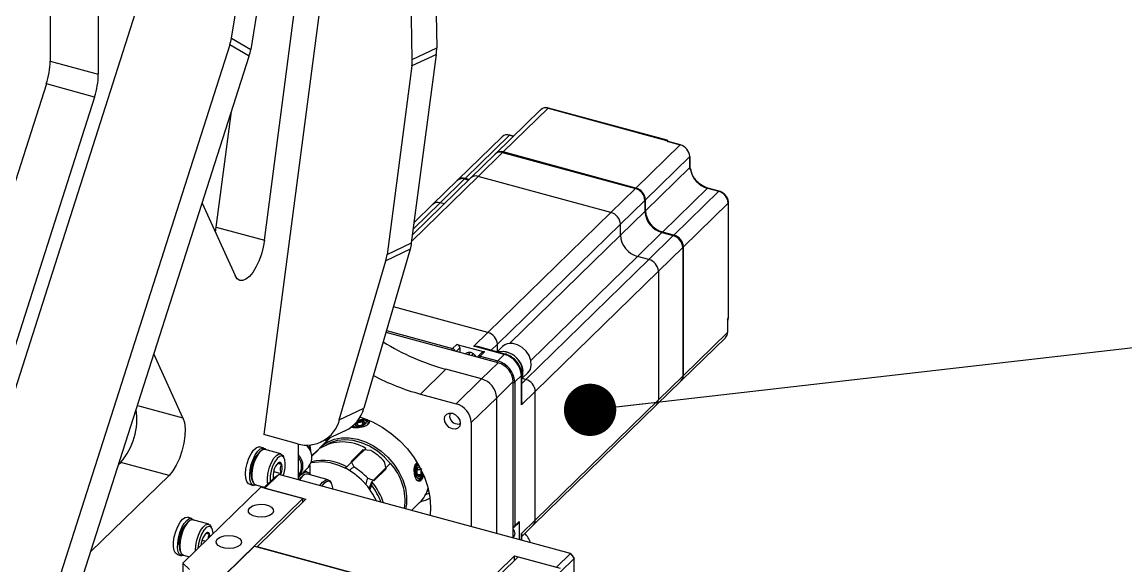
# Model space of a CAD drawing. Header units: millimetres. Extents: x 0 to 3353, y 0 to 2591.
# Drawn here: x 2593.3 to 2850.6, y 1750.3 to 1877.1 of the extents above; entities that cross this region are included whole.
import ezdxf

# ---------------------------------------------------------------- set-up
doc = ezdxf.new("R2010")
doc.units = ezdxf.units.MM
doc.header["$LTSCALE"] = 12
doc.layers.add('TITLE_BLOCK_BORDER', color=7, linetype='Continuous')
doc.dimstyles.new('SLDDIMSTYLE0', dxfattribs={"dimtxt": 0.18, "dimasz": 12.192, "dimexe": 0, "dimexo": 0.0625, "dimgap": 0, "dimtad": 0, "dimtih": 1, "dimtoh": 1, "dimdec": 0, "dimrnd": 1e-09, "dimzin": 0, "dimdsep": 46, "dimtxsty": 'Standard', "dimblk1": 'DOT', "dimblk2": 'DOT', "dimsah": 1, "dimcen": 0.09, "dimadec": 0, "dimazin": 0, "dimtfac": 12.192, "dimtdec": 0, "dimtofl": 0, "dimtmove": 0, "dimatfit": 3, "dimldrblk": 'DOT', "dimfxl": 0, "dimfrac": 2, "dimtolj": 1, "dimtzin": 0, "dimarcsym": 0})

# ---------------------------------------------------------------- blocks, each defined once
blk = doc.blocks.new('_DOT')
at = {"color": 0, "linetype": 'ByBlock', "lineweight": -2}
blk.add_line((-0.5, 0), (-1, 0), dxfattribs=at)
at = {"color": 0, "linetype": 'ByBlock', "const_width": 0.5}
blk.add_lwpolyline([(-0.25, 0, 1), (0.25, 0, 1)], format="xyb", close=True, dxfattribs=at)

msp = doc.modelspace()

# ---------------------------------------------------------------- linework, layer by layer
at = {"color": 7, "linetype": 'Continuous', "lineweight": 25}
for p, q in [((2599.81, 1956.93), (2599.81, 1868.01)), ((2611.04, 1953.87), (2611.04, 1864.95)), ((2628.29, 1906.3), (2561.62, 1697.65)), ((2642.05, 1873.34), (2647.26, 1905.18)), ((2651.99, 1903.9), (2646.56, 1870.68)), ((2665.24, 1900.3), (2649.6, 1780.89)), ((2684.21, 1868.41), (2683.73, 1895.27)), ((2689.52, 1893.7), (2689.92, 1871.09)), ((2649.77, 1826.24), (2657.51, 1885.31)), ((2641.68, 1871.82), (2599.47, 1739.68)), ((2646.19, 1869.15), (2641.68, 1871.82)), ((2642.05, 1873.34), (2646.56, 1870.68)), ((2684.21, 1868.41), (2689.92, 1871.09)), ((2603.98, 1737.02), (2646.19, 1869.15)), ((2684.08, 1825.59), (2689.84, 1869.56)), ((2689.84, 1869.56), (2684.12, 1866.88)), ((2599.81, 1868.01), (2611.04, 1864.95)), ((2684.12, 1866.88), (2678.36, 1822.91)), ((2598.92, 1862.69), (2549.36, 1707.59)), ((2610.15, 1859.63), (2598.92, 1862.69)), ((2610.15, 1859.63), (2560.6, 1704.54)), ((2638.54, 1829.3), (2642.07, 1856.25)), ((2714.13, 1856.67), (2703.68, 1846.47)), ((2705.43, 1846.82), (2715.88, 1857.02)), ((2715.88, 1857.02), (2743.51, 1849.52)), ((2743.61, 1849.56), (2715.98, 1857.07)), ((2705.15, 1850.37), (2694.84, 1840.3)), ((2696.58, 1840.65), (2706.9, 1850.72)), ((2707.82, 1850.51), (2706.95, 1850.74)), ((2746.69, 1848.47), (2736.38, 1838.41)), ((2743.85, 1849.25), (2746.69, 1848.47)), ((2746.75, 1848.5), (2743.9, 1849.27)), ((2703.54, 1846.33), (2697.85, 1840.77)), ((2699.59, 1841.13), (2705.29, 1846.68)), ((2705.29, 1846.68), (2736.24, 1838.27)), ((2736.38, 1838.41), (2705.43, 1846.82)), ((2705.43, 1846.75), (2736.38, 1838.34)), ((2738.59, 1835.66), (2748.91, 1845.73)), ((2748.91, 1845.73), (2748.91, 1843.16)), ((2748.93, 1843.21), (2748.93, 1845.78)), ((2738.59, 1833.09), (2748.91, 1843.16)), ((2748.93, 1843.05), (2748.93, 1843.21)), ((2697.85, 1840.77), (2684.34, 1827.59)), ((2694.7, 1840.16), (2689, 1834.61)), ((2690.75, 1834.96), (2696.44, 1840.52)), ((2697.47, 1840.41), (2696.58, 1840.65)), ((2696.58, 1840.58), (2697.42, 1840.36)), ((2730.55, 1832.71), (2699.59, 1841.13)), ((2736.24, 1838.27), (2730.55, 1832.71)), ((2753.03, 1838.36), (2742.57, 1828.15)), ((2755.68, 1837.64), (2745.22, 1827.43)), ((2753.03, 1838.36), (2755.68, 1837.64)), ((2755.78, 1837.68), (2753.13, 1838.4)), ((2635.25, 1834.89), (2642.94, 1817.97)), ((2691.64, 1834.72), (2690.75, 1834.96)), ((2732.76, 1829.97), (2738.45, 1835.53)), ((2738.45, 1835.53), (2738.45, 1832.96)), ((2738.52, 1835.68), (2738.52, 1835.67)), ((2738.52, 1833.1), (2738.52, 1835.67)), ((2738.59, 1833.09), (2738.59, 1835.66)), ((2747.44, 1824.69), (2757.89, 1834.89)), ((2757.89, 1834.89), (2757.89, 1808.12)), ((2757.94, 1808.21), (2757.94, 1834.99)), ((2689, 1834.61), (2684.71, 1830.41)), ((2730.55, 1832.71), (2701.85, 1804.7)), ((2732.76, 1827.4), (2738.45, 1832.96)), ((2704.06, 1801.96), (2732.76, 1829.97)), ((2732.76, 1827.4), (2732.76, 1829.97)), ((2638.34, 1828.08), (2638.54, 1829.3)), ((2638.54, 1829.3), (2649.77, 1826.24)), ((2736.74, 1822.46), (2742.43, 1828.02)), ((2745.08, 1827.3), (2739.39, 1821.74)), ((2742.43, 1828.02), (2745.08, 1827.3)), ((2745.22, 1827.43), (2742.57, 1828.15)), ((2742.57, 1828.08), (2745.22, 1827.36)), ((2678.36, 1822.91), (2684.08, 1825.59)), ((2741.6, 1819), (2747.3, 1824.55)), ((2747.3, 1824.55), (2747.3, 1794.55)), ((2747.36, 1824.71), (2747.37, 1824.7)), ((2747.37, 1794.7), (2747.37, 1824.7)), ((2747.44, 1794.69), (2747.44, 1824.69)), ((2683.77, 1824.13), (2672.93, 1787.04)), ((2683.77, 1824.13), (2678.06, 1821.44)), ((2739.39, 1821.74), (2736.74, 1822.46)), ((2667.22, 1784.36), (2678.06, 1821.44)), ((2739.39, 1821.74), (2710.69, 1793.73)), ((2712.9, 1790.98), (2741.6, 1819)), ((2741.6, 1819), (2741.6, 1788.99)), ((2701.85, 1804.7), (2679.84, 1810.68)), ((2757.75, 1807.51), (2757.75, 1804.75)), ((2757.77, 1804.8), (2757.77, 1807.56)), ((2704.23, 1797.65), (2678.11, 1804.75)), ((2701.85, 1804.7), (2698.6, 1801.53)), ((2757.75, 1804.75), (2747.44, 1794.69)), ((2693.61, 1800.97), (2694.62, 1801.95)), ((2694.62, 1801.95), (2701.07, 1800.19)), ((2705.68, 1799.61), (2698.6, 1801.53)), ((2705.87, 1799.69), (2699.5, 1801.42)), ((2705.26, 1801.41), (2704.02, 1800.2)), ((2704.06, 1800.23), (2704.06, 1801.96)), ((2746.97, 1793.5), (2757.29, 1803.57)), ((2630.77, 1784.83), (2624, 1799.7)), ((2695.28, 1801.13), (2695.28, 1800.08)), ((2697.79, 1800.1), (2697.44, 1799.76)), ((2700.55, 1800.09), (2699.54, 1799.11)), ((2701.07, 1800.19), (2700.07, 1799.21)), ((2700.07, 1799.21), (2704.14, 1798.11)), ((2704.14, 1798.11), (2705.68, 1799.61)), ((2704.23, 1797.65), (2700.38, 1793.89)), ((2692.06, 1796.15), (2686.13, 1790.36)), ((2700.38, 1793.89), (2692.06, 1796.15)), ((2694.45, 1788.1), (2700.38, 1793.89)), ((2709.66, 1794.67), (2708.12, 1793.17)), ((2709.66, 1787.82), (2709.66, 1794.67)), ((2709.74, 1788.55), (2709.74, 1794.85)), ((2710.69, 1793.73), (2709.84, 1793.96)), ((2709.87, 1794.03), (2711.2, 1795.33)), ((2747.3, 1794.55), (2741.6, 1788.99)), ((2707.77, 1793.26), (2703.92, 1789.5)), ((2707.77, 1756.76), (2707.77, 1793.26)), ((2708.12, 1793.17), (2708.12, 1759.65)), ((2741.14, 1787.81), (2746.83, 1793.36)), ((2746.87, 1793.41), (2746.83, 1793.36)), ((2686.13, 1790.36), (2694.45, 1788.1)), ((2703.92, 1789.5), (2697.99, 1783.71)), ((2703.92, 1757.81), (2703.92, 1789.5)), ((2712.9, 1790.98), (2709.66, 1787.82)), ((2712.9, 1760.98), (2712.9, 1790.98)), ((2741.6, 1788.99), (2712.9, 1760.98)), ((2667.22, 1784.36), (2672.93, 1787.04)), ((2712.44, 1759.79), (2741.14, 1787.81)), ((2671.64, 1782.97), (2671.43, 1783.74)), ((2672.74, 1783.3), (2672.55, 1784.01)), ((2673.74, 1784.02), (2673.52, 1784.13)), ((2697.99, 1783.71), (2697.99, 1759.42)), ((2657.44, 1778.76), (2649.6, 1780.89)), ((2662.93, 1779.18), (2668.65, 1781.86)), ((2670.81, 1782.67), (2670.98, 1782.66)), ((2657.71, 1770.36), (2657.71, 1778.69)), ((2660.45, 1777.16), (2660.36, 1778.21)), ((2660.43, 1778.28), (2660.64, 1778.52)), ((2665.13, 1780.21), (2662.83, 1777.96)), ((2664.16, 1779.27), (2664.09, 1779.72)), ((2664.24, 1779.8), (2664.3, 1779.4)), ((2649.6, 1777.74), (2648.62, 1778.01)), ((2649.08, 1777.18), (2648.67, 1776.9)), ((2653.58, 1776.4), (2649.91, 1777.4)), ((2654.38, 1775.35), (2654.18, 1775.8)), ((2660, 1777.95), (2660.26, 1778.13)), ((2661.91, 1777.07), (2660.81, 1776)), ((2662.62, 1777.65), (2660.83, 1775.9)), ((2662.26, 1777.27), (2660.83, 1775.87)), ((2662.26, 1777.27), (2662, 1777.15)), ((2673.38, 1777.69), (2668.98, 1773.4)), ((2669.97, 1774.61), (2672.74, 1777.31)), ((2674.56, 1777.2), (2672.74, 1777.31)), ((2615.76, 1773.9), (2616.3, 1774.43)), ((2627.53, 1771.38), (2616.3, 1774.43)), ((2652.85, 1774.2), (2653.83, 1773.93)), ((2657.98, 1771.31), (2660.08, 1773.35)), ((2660.36, 1773.68), (2660.36, 1771.7)), ((2668.98, 1773.4), (2668.54, 1773.02)), ((2669.97, 1774.61), (2670.61, 1773.35)), ((2674.79, 1769.91), (2679.18, 1774.2)), ((2678.15, 1772.92), (2677.78, 1774.59)), ((2685.03, 1774), (2684.9, 1773.8)), ((2685.18, 1774.22), (2685.32, 1774.32)), ((2685.97, 1773.37), (2685.91, 1773.38)), ((2609.25, 1753.54), (2627.53, 1771.38)), ((2649.63, 1768.48), (2652.21, 1771)), ((2653.09, 1771.62), (2649.82, 1768.43)), ((2651.91, 1772.31), (2653.69, 1771.83)), ((2652.21, 1771), (2653.09, 1771.62)), ((2721.1, 1753.13), (2653.09, 1771.62)), ((2657.73, 1771.03), (2657.71, 1771.22)), ((2657.71, 1771.01), (2657.73, 1771.03)), ((2658.89, 1771.39), (2658.6, 1771.19)), ((2659.46, 1772.27), (2658.97, 1772.27)), ((2659.73, 1772.2), (2659.46, 1772.27)), ((2664.64, 1770.35), (2659.86, 1771.64)), ((2673.83, 1770.73), (2675.38, 1770.22)), ((2678.15, 1772.92), (2675.38, 1770.22)), ((2685.34, 1772.74), (2686.29, 1772.75)), ((2685.38, 1771.59), (2686.4, 1771.6)), ((2648.94, 1768.67), (2630.72, 1750.88)), ((2646.26, 1769.32), (2647.23, 1769.06)), ((2646.87, 1770.26), (2647.07, 1769.81)), ((2647.68, 1769.2), (2649.78, 1768.63)), ((2658.74, 1766.01), (2648.94, 1768.67)), ((2649.82, 1768.43), (2659.45, 1765.81)), ((2663.59, 1769.48), (2663.1, 1768.9)), ((2665.5, 1769.31), (2665.35, 1769.63)), ((2674.78, 1769.06), (2674.79, 1769.91)), ((2685.3, 1770.32), (2685.45, 1770.25)), ((2658.74, 1766.01), (2630.85, 1738.79)), ((2648.06, 1754.7), (2659.45, 1765.81)), ((2658.74, 1765.12), (2658.74, 1766.01)), ((2688.19, 1767.26), (2687.32, 1766.87)), ((2688.08, 1767.78), (2687.68, 1767.65)), ((2684.07, 1763.2), (2685.95, 1765.03)), ((2632.79, 1761.35), (2631.82, 1761.61)), ((2632.28, 1760.79), (2631.87, 1760.5)), ((2636.77, 1760.01), (2633.1, 1761)), ((2707.98, 1759.3), (2708.98, 1760.28)), ((2708.12, 1759.65), (2709.12, 1760.63)), ((2709.12, 1760.63), (2709.12, 1756.39)), ((2712.9, 1760.98), (2709.66, 1757.81)), ((2637.58, 1758.95), (2637.38, 1759.4)), ((2709.74, 1757.16), (2712.44, 1759.79)), ((2635.21, 1756.27), (2636.01, 1756.05)), ((2709.74, 1756.22), (2709.74, 1757.44)), ((2629.46, 1752.93), (2630.43, 1752.66)), ((2630.07, 1753.86), (2630.27, 1753.41)), ((2630.88, 1752.8), (2632.29, 1752.42)), ((2647.46, 1754.86), (2637.42, 1745.07)), ((2647.46, 1754.86), (2697.43, 1741.28)), ((2696.68, 1741.49), (2648.06, 1754.7)), ((2696.68, 1741.49), (2708.07, 1752.6)), ((2708.07, 1752.6), (2717.84, 1749.95)), ((2708.07, 1751.54), (2708.07, 1752.6)), ((2717.84, 1749.95), (2721.1, 1753.13)), ((2721.1, 1753.13), (2721.99, 1752.04)), ((2721.1, 1753.13), (2721.57, 1752.73)), ((2721.99, 1752.04), (2721.57, 1752.73)), ((2632.33, 1749.42), (2630.72, 1750.88)), ((2630.72, 1750.88), (2630.72, 1747.85)), ((2708.92, 1752.37), (2681.04, 1725.15)), ((2708.92, 1752.37), (2718.72, 1749.71)), ((2721.99, 1752.04), (2718.72, 1748.85)), ((2721.99, 1720.06), (2721.99, 1752.04))]:
    msp.add_line(p, q, dxfattribs=at)
at = {"color": 8, "linetype": 'Continuous', "lineweight": 25}
for p, q in [((2706.9, 1850.72), (2707.79, 1850.48)), ((2743.73, 1849.36), (2743.58, 1849.51)), ((2749.09, 1842.77), (2748.97, 1842.92)), ((2749.01, 1842.77), (2749.09, 1842.7)), ((2684.14, 1826.04), (2699.59, 1841.13)), ((2696.44, 1840.52), (2697.33, 1840.27)), ((2684.51, 1828.87), (2690.75, 1834.96)), ((2732.76, 1827.4), (2706.88, 1802.14)), ((2711.89, 1798.21), (2736.74, 1822.46)), ((2678.22, 1805.15), (2693.61, 1800.97)), ((2704.06, 1801.96), (2702.64, 1800.57)), ((2694.44, 1800.31), (2695.28, 1801.13)), ((2698.46, 1799.78), (2698.01, 1799.34)), ((2710.69, 1793.73), (2709.74, 1792.8)), ((2620.17, 1787.71), (2630.77, 1784.83)), ((2709.66, 1756.25), (2709.66, 1757.81))]:
    msp.add_line(p, q, dxfattribs=at)
at = {"color": 7, "linetype": 'Continuous', "lineweight": 25, "flags": 128}
for points in [[(2714.13, 1856.67), (2714.32, 1856.82), (2714.36, 1856.85)], [(2704.87, 1846.83), (2705.01, 1846.83), (2705.43, 1846.75)], [(2696.03, 1840.66), (2696.16, 1840.66), (2696.58, 1840.58)], [(2649.77, 1826.24), (2649.48, 1824.6), (2649.04, 1822.95), (2648.47, 1821.38), (2647.79, 1819.95), (2647.04, 1818.73), (2646.25, 1817.77), (2645.46, 1817.13), (2644.7, 1816.82), (2644.01, 1816.86), (2643.41, 1817.24), (2642.94, 1817.97)], [(2757.91, 1808.12), (2757.89, 1808.06), (2757.86, 1808.01)], [(2711.2, 1795.33), (2711.75, 1796.12), (2711.98, 1797.12), (2711.89, 1798.22), (2711.47, 1799.34), (2710.76, 1800.38), (2709.83, 1801.24), (2708.76, 1801.84), (2707.64, 1802.13)], [(2696.61, 1799.72), (2696.84, 1799.96), (2697.3, 1800.13), (2697.84, 1800.09), (2698.39, 1799.83), (2698.84, 1799.41), (2699.08, 1799.05)], [(2705.47, 1800.27), (2704.39, 1800.24), (2704.11, 1800.17)], [(2691.71, 1784.56), (2691.85, 1785.21), (2692.25, 1785.69), (2692.86, 1785.91), (2693.57, 1785.86), (2694.28, 1785.53), (2694.88, 1784.97), (2695.28, 1784.28), (2695.42, 1783.55), (2695.28, 1782.9), (2694.88, 1782.43), (2694.28, 1782.2), (2693.57, 1782.26), (2692.86, 1782.59), (2692.25, 1783.14), (2691.85, 1783.84), (2691.71, 1784.56)], [(2630.77, 1784.83), (2631.11, 1783.7), (2631.26, 1782.28), (2631.21, 1780.64), (2630.96, 1778.87), (2630.53, 1777.07), (2629.94, 1775.33), (2629.21, 1773.75), (2628.4, 1772.41), (2627.53, 1771.38)], [(2672.06, 1784.98), (2672.62, 1784.81), (2674.93, 1783.87), (2677.17, 1782.65), (2679.3, 1781.18), (2681.29, 1779.46), (2683.09, 1777.55), (2684.68, 1775.47), (2686.02, 1773.26), (2687.09, 1770.97), (2687.87, 1768.63), (2688.35, 1766.3), (2688.5, 1764.01), (2688.38, 1762.03)], [(2673.13, 1783.75), (2673.12, 1783.81), (2673.08, 1783.86), (2673.03, 1783.9), (2672.97, 1783.94), (2672.88, 1783.97), (2672.78, 1783.99), (2672.67, 1784.01), (2672.55, 1784.01)], [(2694.67, 1783.37), (2695.23, 1783.42), (2695.42, 1783.51)], [(2670.89, 1783.22), (2670.9, 1783.16), (2670.93, 1783.11), (2670.98, 1783.06), (2671.05, 1783.03), (2671.13, 1783), (2671.23, 1782.98), (2671.35, 1782.96), (2671.47, 1782.96)], [(2659.95, 1778), (2659.99, 1778.01), (2660.43, 1778.28)], [(2660.38, 1778.23), (2660.4, 1777.91), (2660.47, 1777.1)], [(2662.12, 1777.16), (2663.1, 1778.22), (2664.45, 1779.16), (2666, 1779.81), (2667.72, 1780.14), (2669.55, 1780.15), (2671.45, 1779.83), (2673.35, 1779.2), (2675.2, 1778.27), (2676.96, 1777.07), (2678.56, 1775.64), (2679.96, 1774.01), (2681.13, 1772.23), (2682.03, 1770.36), (2682.62, 1768.44), (2682.91, 1766.54), (2682.87, 1764.7), (2682.68, 1763.58)], [(2679.26, 1774.04), (2677.78, 1775.65), (2676.1, 1777.04), (2674.28, 1778.17), (2672.37, 1779), (2670.44, 1779.5), (2668.54, 1779.67), (2666.73, 1779.49), (2665.08, 1778.97), (2664.26, 1778.55)], [(2646.26, 1769.32), (2646.01, 1769.45), (2645.63, 1769.94), (2645.41, 1770.73), (2645.34, 1771.76), (2645.45, 1772.94), (2645.72, 1774.19), (2646.13, 1775.39), (2646.64, 1776.45), (2647.22, 1777.29), (2647.82, 1777.83), (2648.38, 1778.03), (2648.62, 1778.01)], [(2647.87, 1769.15), (2647.47, 1769.04), (2646.98, 1769.18), (2646.61, 1769.67), (2646.38, 1770.47), (2646.32, 1771.5), (2646.42, 1772.68), (2646.69, 1773.92), (2647.1, 1775.12), (2647.61, 1776.18), (2648.19, 1777.02), (2648.79, 1777.56), (2649.36, 1777.77), (2649.85, 1777.62), (2650.1, 1777.35)], [(2649.91, 1777.4), (2649.48, 1777.39), (2648.9, 1777.05), (2648.32, 1776.37), (2647.77, 1775.42), (2647.31, 1774.29), (2646.99, 1773.06), (2646.82, 1771.86), (2646.84, 1770.78), (2647.02, 1769.93), (2647.36, 1769.38), (2647.68, 1769.2)], [(2650.56, 1769.4), (2650.51, 1769.79), (2650.49, 1770.86), (2650.66, 1772.07), (2650.98, 1773.29), (2651.44, 1774.43), (2651.99, 1775.38), (2652.57, 1776.05), (2653.15, 1776.39), (2653.67, 1776.37), (2654.08, 1775.99), (2654.18, 1775.8)], [(2654.16, 1771.3), (2654.36, 1771.97), (2654.57, 1773.13), (2654.62, 1774.19), (2654.49, 1775.06), (2654.2, 1775.65), (2653.77, 1775.91), (2653.26, 1775.8), (2652.7, 1775.33), (2652.16, 1774.57), (2651.68, 1773.57), (2651.32, 1772.43), (2651.1, 1771.28), (2651.06, 1770.21), (2651.08, 1769.9)], [(2653.83, 1773.93), (2653.77, 1774.1), (2653.69, 1774.24), (2653.6, 1774.34), (2653.49, 1774.41), (2653.38, 1774.44), (2653.25, 1774.43), (2653.12, 1774.39), (2652.98, 1774.3)], [(2675.98, 1765.32), (2675.07, 1767.03), (2673.84, 1768.78), (2672.39, 1770.36), (2670.74, 1771.74), (2668.96, 1772.88), (2667.09, 1773.73), (2665.18, 1774.29), (2663.3, 1774.52), (2661.49, 1774.43), (2660.76, 1774.3)], [(2685.67, 1773.9), (2685.59, 1773.85), (2685.28, 1773.5), (2685.06, 1772.94), (2684.98, 1772.26), (2685.05, 1771.58), (2685.26, 1771)], [(2653.58, 1771.49), (2653.6, 1771.54), (2653.69, 1771.83)], [(2657.71, 1770.92), (2658.29, 1771.61), (2658.95, 1772.09), (2659.57, 1772.23), (2660.1, 1772), (2660.48, 1771.48)], [(2657.76, 1770.29), (2658.29, 1770.92), (2658.6, 1771.19)], [(2658.55, 1771.11), (2657.92, 1770.33), (2657.91, 1770.31)], [(2662.68, 1769.01), (2662.7, 1769.03), (2663.33, 1769.81)], [(2663.33, 1769.81), (2663.96, 1770.26), (2664.54, 1770.37), (2665.03, 1770.11), (2665.35, 1769.63)], [(2665.76, 1768.17), (2665.59, 1769.07), (2665.25, 1769.71), (2664.78, 1770), (2664.21, 1769.92), (2663.59, 1769.48)], [(2688.38, 1766.04), (2687.47, 1765.62), (2686.11, 1765.2)], [(2646.32, 1763.85), (2646.95, 1764.27), (2647.82, 1764.55), (2648.82, 1764.66), (2649.83, 1764.59), (2650.74, 1764.34), (2651.43, 1763.95), (2651.81, 1763.46), (2651.85, 1762.93), (2651.54, 1762.43), (2650.91, 1762.02), (2650.04, 1761.73), (2649.04, 1761.62), (2648.03, 1761.69), (2647.12, 1761.94), (2646.43, 1762.33), (2646.05, 1762.82), (2646.01, 1763.35), (2646.32, 1763.85)], [(2629.46, 1752.93), (2629.03, 1753.23), (2628.71, 1753.86), (2628.56, 1754.76), (2628.57, 1755.87), (2628.75, 1757.09), (2629.08, 1758.33), (2629.54, 1759.48), (2630.09, 1760.45), (2630.68, 1761.17), (2631.27, 1761.56), (2631.81, 1761.61), (2631.82, 1761.61)], [(2631.07, 1752.75), (2630.98, 1752.71), (2630.44, 1752.66), (2630, 1752.96), (2629.69, 1753.59), (2629.53, 1754.5), (2629.54, 1755.61), (2629.72, 1756.83), (2630.05, 1758.07), (2630.51, 1759.22), (2631.06, 1760.19), (2631.66, 1760.9), (2632.25, 1761.3), (2632.78, 1761.35), (2633.23, 1761.05), (2633.3, 1760.95)], [(2633.1, 1761), (2632.93, 1761.03), (2632.38, 1760.85), (2631.79, 1760.33), (2631.21, 1759.5), (2630.71, 1758.44), (2630.32, 1757.24), (2630.08, 1756.02), (2630.01, 1754.87), (2630.11, 1753.9), (2630.38, 1753.2), (2630.8, 1752.83), (2630.88, 1752.8)], [(2633.68, 1753.77), (2633.68, 1753.87), (2633.75, 1755.02), (2633.99, 1756.24), (2634.38, 1757.44), (2634.89, 1758.5), (2635.46, 1759.33), (2636.05, 1759.86), (2636.6, 1760.03), (2637.08, 1759.84), (2637.38, 1759.4)], [(2637.81, 1757.81), (2637.77, 1758.27), (2637.56, 1759), (2637.19, 1759.43), (2636.72, 1759.5), (2636.17, 1759.21), (2635.62, 1758.58), (2635.1, 1757.68), (2634.68, 1756.6), (2634.39, 1755.44), (2634.26, 1754.34)], [(2636.95, 1757.73), (2636.87, 1757.87), (2636.78, 1757.96), (2636.67, 1758.02), (2636.55, 1758.04), (2636.42, 1758.03), (2636.29, 1757.97), (2636.15, 1757.88), (2636.01, 1757.75)], [(2707.77, 1758.76), (2708, 1758.34), (2708.1, 1757.78)], [(2708.1, 1757.78), (2708, 1757.29), (2707.77, 1756.99)], [(2638.85, 1756.56), (2639.48, 1756.98), (2640.35, 1757.26), (2641.35, 1757.37), (2642.36, 1757.3), (2643.27, 1757.05), (2643.96, 1756.66), (2644.35, 1756.17), (2644.38, 1755.65), (2644.07, 1755.14), (2643.44, 1754.73), (2642.58, 1754.45), (2641.57, 1754.33), (2640.56, 1754.41), (2639.65, 1754.65), (2638.96, 1755.04), (2638.58, 1755.53), (2638.54, 1756.06), (2638.85, 1756.56)]]:
    msp.add_lwpolyline(points, dxfattribs=at)
at = {"color": 7, "linetype": 'Continuous', "lineweight": 25}
for centre, radius, start, end in [((2631.5, 1875.07), 10.69, 342.265, 350.6929), ((2679.57, 1870.9), 10.35, 352.5781, 1.0499), ((2636.01, 1872.41), 10.69, 342.265, 350.6929), ((2673.86, 1868.22), 10.35, 352.5781, 1.0499), ((2581.83, 1868.29), 17.98, 341.8478, 359.1048), ((2593.06, 1865.23), 17.98, 341.8478, 359.1048), ((2706.33, 1849.05), 1.76, 71.1228, 131.7873), ((2743.54, 1849.31), 0.207, 77.9895, 97.9467), ((2743.47, 1849.35), 0.198, 62.5907, 75.1819), ((2746.74, 1848.44), 0.0558, 81.7875, 142.9118), ((2745.87, 1845.55), 3.04, 3.3916, 74.3338), ((2704.86, 1845.15), 1.76, 71.1228, 131.7873), ((2705.43, 1846.56), 0.191, 91.8554, 139.7888), ((2748.86, 1845.78), 0.0674, 311.0008, 357.6373), ((2752.71, 1843.16), 3.8, 180.0067, 182.3607), ((2748.89, 1842.74), 0.209, 347.532, 8.0154), ((2754.58, 1843.72), 5.58, 190.5269, 253.8508), ((2748.93, 1842.69), 0.188, 8.4955, 21.9377), ((2696.01, 1838.98), 1.76, 71.1228, 131.7873), ((2696.59, 1840.39), 0.191, 91.8554, 139.7888), ((2699.02, 1839.46), 1.76, 71.1228, 131.7873), ((2699.03, 1839.43), 1.79, 71.5838, 131.3262), ((2736.39, 1838.15), 0.191, 91.8554, 139.7888), ((2735.42, 1835.35), 3.04, 3.3916, 74.3338), ((2735.56, 1835.48), 3.04, 3.3916, 74.3338), ((2735.59, 1835.51), 2.94, 3.3916, 74.3338), ((2754.86, 1834.71), 3.04, 3.3916, 74.3338), ((2690.18, 1833.29), 1.76, 71.1228, 131.7873), ((2690.18, 1833.26), 1.79, 71.5838, 131.3262), ((2729.73, 1829.79), 3.04, 3.3916, 74.3338), ((2743.91, 1833.28), 5.47, 183.3916, 254.3338), ((2744.07, 1833.44), 5.56, 183.3916, 254.3338), ((2744.05, 1833.42), 5.47, 183.3916, 254.3338), ((2738.21, 1827.72), 5.47, 183.3916, 254.3338), ((2742.58, 1827.89), 0.191, 91.8554, 139.7888), ((2745.23, 1827.17), 0.191, 91.8554, 139.7888), ((2744.26, 1824.37), 3.04, 3.3916, 74.3338), ((2744.4, 1824.51), 3.04, 3.3916, 74.3338), ((2744.43, 1824.53), 2.94, 3.3916, 74.3338), ((2674.42, 1826.85), 9.74, 343.7595, 352.5842), ((2668.71, 1824.17), 9.74, 343.7595, 352.5842), ((2738.57, 1818.82), 3.04, 3.3916, 74.3338), ((2757.87, 1808.09), 0.028, 2.9578, 52.1259), ((2757.77, 1808.16), 0.142, 345.0782, 0.567), ((2701.03, 1801.78), 3.04, 3.3916, 74.3338), ((2756.14, 1804.7), 1.61, 315.3545, 1.9113), ((2707.22, 1850.81), 56.73, 238.3496, 254.4954), ((2694.37, 1801.07), 0.911, 3.3916, 74.3338), ((2707.18, 1799.35), 2.82, 80.766, 132.8825), ((2698.95, 1800.06), 1.54, 177.2614, 202.7668), ((2700.07, 1798.57), 0.75, 134.305, 149.4166), ((2700.9, 1799.68), 0.537, 71.5838, 131.3262), ((2704.98, 1795.29), 5.01, 342.1453, 84.3875), ((2704.98, 1795.2), 5.09, 5.5143, 83.0958), ((2704.2, 1794.35), 5.47, 3.3916, 74.3338), ((2702.66, 1792.85), 5.47, 3.3916, 74.3338), ((2702.92, 1792.97), 4.86, 3.3916, 74.3338), ((2700.89, 1843.92), 55.56, 242.4132, 254.5917), ((2699.07, 1789.21), 4.86, 3.3916, 74.3338), ((2709.87, 1790.8), 3.04, 3.3916, 74.3338), ((2745.84, 1794.63), 1.59, 309.0618, 2.0765), ((2739.99, 1788.94), 1.61, 315.3545, 1.9113), ((2604.32, 1784.59), 15.71, 319.724, 8.0036), ((2665.13, 1789.14), 8.09, 295.8131, 344.9722), ((2694.81, 1785.25), 1.88, 158.7963, 265.7094), ((2693.14, 1783.43), 4.86, 3.3916, 74.3338), ((2659.6, 1786.33), 7.88, 254.1316, 345.5042), ((2671.64, 1782.99), 0.783, 105.5612, 163.0488), ((2672.83, 1780.42), 3.84, 86.0859, 113.2746), ((2672.61, 1781.24), 2.77, 91.3853, 115.3825), ((2672.38, 1783.98), 0.783, 285.5612, 343.0488), ((2673.5, 1783.47), 0.608, 48.2058, 66.212), ((2673.66, 1783.67), 0.359, 333.0366, 13.8197), ((2671.25, 1784.06), 1.4, 231.2232, 289.1355), ((2671.4, 1785.73), 2.77, 271.3853, 295.3825), ((2657.06, 1775.64), 3.78, 322.7958, 48.1563), ((2668.03, 1768.83), 10.35, 58.914, 121.5598), ((2653.48, 1772.02), 6.85, 134.6313, 194.9597), ((2655.13, 1773.62), 3.62, 315.5156, 44.4844), ((2665.89, 1763.22), 16.45, 43.6967, 58.1899), ((2655.35, 1771.78), 3.46, 133.2887, 166.7918), ((2649.84, 1773.14), 4.07, 341.1661, 11.1187), ((2655.09, 1773.47), 3.34, 321.7125, 38.2875), ((2663.37, 1763.33), 11.53, 60.8752, 103.0592), ((2674.22, 1767.67), 6.73, 122.4077, 133.7348), ((2661.94, 1759.37), 16.45, 43.6967, 58.1899), ((2669.39, 1765.43), 13.15, 352.2087, 41.8276), ((2685.99, 1772.76), 0.621, 96.9682, 171.6419), ((2656.03, 1771.22), 4.27, 161.5558, 188.2361), ((2659.64, 1770.34), 1.33, 80.0974, 144.602), ((2666.29, 1772.37), 7.72, 336.7766, 347.761), ((2687.35, 1772.23), 2.07, 162.4352, 194.8538), ((2686.09, 1771.78), 0.749, 186.4846, 251.9203), ((2685.78, 1771.69), 0.621, 276.9682, 351.6419), ((2684.47, 1772.21), 2.02, 342.2775, 3.6922), ((2666.94, 1772.09), 8.14, 332.7197, 344.498), ((2666.93, 1771.77), 8.3, 333.6778, 340.9108), ((2662.96, 1760.03), 14.87, 20.1232, 37.3943), ((2662.95, 1760.05), 15.4, 18.6276, 39.782), ((2680.52, 1770.52), 7.71, 314.6978, 343.9957), ((2636.67, 1755.63), 6.83, 134.5595, 195.0314), ((2708.64, 1760.62), 0.484, 315.3545, 1.9113), ((2711.29, 1760.93), 1.61, 315.3545, 1.9113), ((2639.29, 1755.01), 4.28, 140.1042, 169.0682), ((2635.29, 1757.01), 1.82, 3.5058, 23.6445), ((2707.45, 1759.83), 0.75, 294.6909, 314.305), ((2706.86, 1754.11), 5.19, 17.3996, 46.2155), ((2640.12, 1754.65), 5.17, 166.9303, 175.7646)]:
    msp.add_arc(centre, radius, start, end, dxfattribs=at)
at = {"color": 8, "linetype": 'Continuous', "lineweight": 25}
for centre, radius, start, end in [((2715.31, 1855.24), 1.87, 72.4076, 120.659), ((2715.97, 1856.96), 0.108, 80.7318, 143.9675), ((2706.94, 1850.69), 0.0558, 81.7875, 142.9118), ((2743.27, 1848.95), 0.651, 33.9059, 62.9287), ((2743.89, 1849.22), 0.0541, 80.7318, 143.9675), ((2704.72, 1844.99), 1.79, 71.5838, 131.3262), ((2748.86, 1843.21), 0.0664, 310.6406, 357.9975), ((2748.87, 1843.05), 0.065, 310.1209, 359.6348), ((2748.51, 1842.52), 0.64, 21.736, 50.7326), ((2695.88, 1838.82), 1.79, 71.5838, 131.3262), ((2753.11, 1838.29), 0.108, 80.9868, 143.9298), ((2755.77, 1837.57), 0.108, 80.7041, 143.9716), ((2738.32, 1835.68), 0.202, 311.0443, 357.5938), ((2757.8, 1834.99), 0.133, 310.6429, 357.9587), ((2738.32, 1833.11), 0.202, 311.0443, 357.5938), ((2747.16, 1824.7), 0.202, 311.0443, 357.5938), ((2757.71, 1807.56), 0.0667, 310.7052, 356.9159), ((2757.71, 1804.81), 0.0674, 311.0008, 357.6373), ((2694.44, 1800.21), 1.12, 137.5455, 160.0894), ((2693.35, 1800.07), 0.939, 18.2439, 73.6827), ((2699.9, 1798.71), 0.537, 71.5838, 131.3262), ((2700.9, 1798.46), 1.12, 137.5455, 160.0894), ((2705.84, 1799.49), 0.203, 80.731, 143.9676), ((2704.96, 1797.35), 1.12, 137.5455, 160.0894), ((2709.49, 1794.86), 0.249, 310.6427, 357.9626), ((2745.67, 1794.5), 1.62, 317.6806, 1.8421), ((2747.16, 1794.7), 0.202, 311.0443, 357.5938), ((2707.61, 1793.76), 0.781, 281.552, 310.4404), ((2707.61, 1760.25), 0.781, 281.552, 310.4404), ((2707.63, 1759.64), 0.484, 315.3545, 1.9113)]:
    msp.add_arc(centre, radius, start, end, dxfattribs=at)
at = {"color": 7, "linetype": 'Continuous', "lineweight": 25}
for points, knots in [([(2715.98, 1857.07), (2715.84, 1857.1), (2715.42, 1857.19), (2714.84, 1857.14), (2714.52, 1856.91), (2714.4, 1856.83)], [0, 0, 0, 0, 0.2596937, 0.7380056, 1, 1, 1, 1]), ([(2743.51, 1849.52), (2743.51, 1849.52), (2743.51, 1849.53), (2743.52, 1849.54), (2743.52, 1849.55)], [0, 0, 0, 0, 0.5368599, 1, 1, 1, 1]), ([(2743.51, 1849.52), (2743.54, 1849.46), (2743.59, 1849.38), (2743.72, 1849.29), (2743.81, 1849.26), (2743.85, 1849.25)], [0, 0, 0, 0, 0.499643, 0.758209, 1, 1, 1, 1]), ([(2743.52, 1849.55), (2743.55, 1849.56), (2743.59, 1849.58), (2743.62, 1849.55), (2743.63, 1849.54)], [0, 0, 0, 0, 0.506473, 1, 1, 1, 1]), ([(2743.67, 1849.5), (2743.66, 1849.52), (2743.64, 1849.55), (2743.6, 1849.55), (2743.58, 1849.54), (2743.56, 1849.53)], [0, 0, 0, 0, 0.454732, 0.716319, 1, 1, 1, 1]), ([(2743.58, 1849.51), (2743.57, 1849.52), (2743.57, 1849.52), (2743.56, 1849.53), (2743.56, 1849.53), (2743.56, 1849.53), (2743.56, 1849.53), (2743.56, 1849.53)], [0, 0, 0, 0, 0.672578, 0.86906, 0.939725, 0.97061, 1, 1, 1, 1]), ([(2743.88, 1849.28), (2743.86, 1849.32), (2743.81, 1849.43), (2743.71, 1849.51), (2743.64, 1849.55), (2743.63, 1849.55)], [0, 0, 0, 0, 0.40282, 0.897954, 1, 1, 1, 1]), ([(2743.9, 1849.27), (2743.86, 1849.28), (2743.79, 1849.3), (2743.75, 1849.35), (2743.73, 1849.37)], [0, 0, 0, 0, 0.550053, 1, 1, 1, 1]), ([(2743.94, 1849.17), (2743.89, 1849.22), (2743.81, 1849.28), (2743.74, 1849.35), (2743.73, 1849.36)], [0, 0, 0, 0, 0.7402603, 1, 1, 1, 1]), ([(2704.86, 1846.81), (2704.63, 1846.8), (2704.15, 1846.77), (2703.67, 1846.52), (2703.53, 1846.3), (2703.5, 1846.26)], [0, 0, 0, 0, 0.456394, 0.923614, 1, 1, 1, 1]), ([(2748.91, 1843), (2748.91, 1842.96), (2748.92, 1842.88), (2748.96, 1842.8), (2749, 1842.78), (2749.01, 1842.77)], [0, 0, 0, 0, 0.361225, 0.753905, 1, 1, 1, 1]), ([(2749.13, 1842.82), (2749.11, 1842.87), (2749.06, 1842.97), (2748.98, 1843.03), (2748.94, 1843.06)], [0, 0, 0, 0, 0.538171, 1, 1, 1, 1]), ([(2749.11, 1842.76), (2749.11, 1842.76), (2749.11, 1842.76), (2749.11, 1842.76), (2749.11, 1842.76), (2749.1, 1842.76), (2749.1, 1842.77), (2749.09, 1842.77)], [0, 0, 0, 0, 0.030062, 0.06157, 0.133203, 0.330332, 1, 1, 1, 1]), ([(2749.12, 1842.71), (2749.12, 1842.71), (2749.11, 1842.7), (2749.1, 1842.7), (2749.09, 1842.7)], [0, 0, 0, 0, 0.464864, 1, 1, 1, 1]), ([(2749.11, 1842.83), (2749.13, 1842.81), (2749.15, 1842.78), (2749.13, 1842.74), (2749.12, 1842.71)], [0, 0, 0, 0, 0.496949, 1, 1, 1, 1]), ([(2750.37, 1840.25), (2750.22, 1840.43), (2749.81, 1840.9), (2749.36, 1841.8), (2749.21, 1842.49), (2749.13, 1842.83)], [0, 0, 0, 0, 0.228925, 0.617179, 1, 1, 1, 1]), ([(2696.02, 1840.64), (2695.78, 1840.63), (2695.31, 1840.6), (2694.83, 1840.36), (2694.68, 1840.13), (2694.66, 1840.1)], [0, 0, 0, 0, 0.456394, 0.923614, 1, 1, 1, 1]), ([(2753.13, 1838.4), (2752.95, 1838.45), (2752.43, 1838.62), (2751.58, 1839.09), (2750.81, 1839.68), (2750.47, 1840.12), (2750.37, 1840.25)], [0, 0, 0, 0, 0.17445, 0.516564, 0.85921, 1, 1, 1, 1]), ([(2757.94, 1834.99), (2757.93, 1835.14), (2757.9, 1835.55), (2757.64, 1836.24), (2757.09, 1836.95), (2756.44, 1837.45), (2755.98, 1837.61), (2755.78, 1837.68)], [0, 0, 0, 0, 0.129233, 0.360596, 0.595078, 0.831641, 1, 1, 1, 1]), ([(2757.67, 1807.65), (2757.7, 1807.71), (2757.77, 1807.85), (2757.85, 1808.01), (2757.9, 1808.1)], [0, 0, 0, 0, 0.42174, 1, 1, 1, 1]), ([(2757.89, 1808.12), (2757.85, 1808.02), (2757.8, 1807.87), (2757.76, 1807.66), (2757.75, 1807.56), (2757.75, 1807.51)], [0, 0, 0, 0, 0.499643, 0.758209, 1, 1, 1, 1]), ([(2757.77, 1807.56), (2757.78, 1807.6), (2757.78, 1807.68), (2757.81, 1807.84), (2757.84, 1807.94), (2757.87, 1808.01)], [0, 0, 0, 0, 0.277691, 0.536429, 1, 1, 1, 1]), ([(2757.89, 1808.12), (2757.9, 1808.13), (2757.9, 1808.14), (2757.91, 1808.16), (2757.92, 1808.16)], [0, 0, 0, 0, 0.53686, 1, 1, 1, 1]), ([(2757.9, 1808.1), (2757.9, 1808.1), (2757.91, 1808.11), (2757.91, 1808.12), (2757.91, 1808.12), (2757.91, 1808.12), (2757.91, 1808.12), (2757.91, 1808.12)], [0, 0, 0, 0, 0.672578, 0.86906, 0.939725, 0.97061, 1, 1, 1, 1]), ([(2698.6, 1801.53), (2698.61, 1801.53), (2698.9, 1801.54), (2699.23, 1801.54), (2699.5, 1801.42), (2699.5, 1801.42)], [0, 0, 0, 0, 0.011014, 0.989866, 1, 1, 1, 1]), ([(2709.74, 1794.85), (2709.73, 1795.05), (2709.71, 1795.61), (2709.44, 1796.54), (2708.87, 1797.58), (2708.08, 1798.49), (2707.13, 1799.2), (2706.37, 1799.55), (2705.95, 1799.67), (2705.87, 1799.69)], [0, 0, 0, 0, 0.097704, 0.270488, 0.444902, 0.620535, 0.796939, 0.963909, 1, 1, 1, 1]), ([(2746.87, 1793.43), (2747, 1793.59), (2747.3, 1793.95), (2747.34, 1794.43), (2747.37, 1794.7)], [0, 0, 0, 0, 0.4531421, 1, 1, 1, 1]), ([(2709.73, 1788.55), (2709.72, 1788.31), (2709.71, 1788.06), (2709.66, 1787.82), (2709.66, 1787.82)], [0, 0, 0, 0, 0.9865289, 1, 1, 1, 1]), ([(2671.42, 1784.1), (2671.69, 1784.21), (2672.24, 1784.42), (2673.06, 1784.52), (2673.73, 1784.42), (2674.16, 1784.13), (2674.24, 1783.79), (2674.14, 1783.52), (2673.97, 1783.31), (2673.73, 1783.12), (2673.32, 1782.9), (2672.67, 1782.67), (2671.79, 1782.52), (2670.96, 1782.47), (2670.34, 1782.5), (2670.15, 1782.6), (2670.07, 1782.64)], [0, 0, 0, 0, 0.084672, 0.170546, 0.256426, 0.34189, 0.426872, 0.469714, 0.511898, 0.553953, 0.596718, 0.681541, 0.767057, 0.853004, 0.938945, 1, 1, 1, 1]), ([(2670.68, 1782.68), (2670.68, 1782.68), (2670.7, 1782.65), (2670.83, 1782.6), (2671.04, 1782.57), (2671.33, 1782.57), (2671.65, 1782.62), (2671.99, 1782.7), (2672.34, 1782.81), (2672.67, 1782.96), (2672.97, 1783.13), (2673.21, 1783.31), (2673.39, 1783.5), (2673.49, 1783.66), (2673.5, 1783.76), (2673.51, 1783.8)], [0, 0, 0, 0, 0.00382, 0.087213, 0.172051, 0.259389, 0.346786, 0.431789, 0.51508, 0.601561, 0.689245, 0.775631, 0.858851, 0.943988, 1, 1, 1, 1]), ([(2671.43, 1783.74), (2671.41, 1783.69), (2671.34, 1783.54), (2671.21, 1783.32), (2671.03, 1783.23), (2670.93, 1783.22), (2670.89, 1783.22)], [0, 0, 0, 0, 0.156025, 0.493707, 0.819058, 1, 1, 1, 1]), ([(2672.55, 1784.01), (2672.4, 1783.91), (2672.16, 1783.74), (2671.75, 1783.69), (2671.53, 1783.73), (2671.43, 1783.74)], [0, 0, 0, 0, 0.439105, 0.751358, 1, 1, 1, 1]), ([(2673.13, 1783.75), (2673.06, 1783.73), (2672.95, 1783.69), (2672.73, 1783.82), (2672.6, 1783.95), (2672.55, 1784.01)], [0, 0, 0, 0, 0.439105, 0.751358, 1, 1, 1, 1]), ([(2672.97, 1783.46), (2673, 1783.51), (2673.07, 1783.59), (2673.11, 1783.7), (2673.13, 1783.75)], [0, 0, 0, 0, 0.554731, 1, 1, 1, 1]), ([(2673, 1783.25), (2673.04, 1783.28), (2673.15, 1783.34), (2673.28, 1783.45), (2673.4, 1783.56), (2673.48, 1783.68), (2673.5, 1783.76), (2673.51, 1783.8)], [0, 0, 0, 0, 0.142624, 0.35145, 0.566333, 0.779919, 1, 1, 1, 1]), ([(2673.51, 1783.8), (2673.52, 1783.87), (2673.55, 1784.01), (2673.38, 1784.17), (2673.19, 1784.23), (2673.1, 1784.25)], [0, 0, 0, 0, 0.348466, 0.697112, 1, 1, 1, 1]), ([(2673.98, 1783.51), (2673.97, 1783.61), (2673.94, 1783.83), (2673.66, 1784.08), (2673.33, 1784.21), (2673.12, 1784.25), (2673.1, 1784.25)], [0, 0, 0, 0, 0.296512, 0.624808, 0.953918, 1, 1, 1, 1]), ([(2673.64, 1783.08), (2673.73, 1783.16), (2673.89, 1783.31), (2673.95, 1783.45), (2673.98, 1783.51)], [0, 0, 0, 0, 0.584291, 1, 1, 1, 1]), ([(2673.88, 1783.25), (2673.95, 1783.34), (2674.06, 1783.51), (2674.01, 1783.65), (2673.99, 1783.71)], [0, 0, 0, 0, 0.551344, 1, 1, 1, 1]), ([(2673.97, 1783.34), (2673.99, 1783.37), (2674.06, 1783.47), (2674.06, 1783.58), (2674.03, 1783.66), (2674.02, 1783.67)], [0, 0, 0, 0, 0.258329, 0.846122, 1, 1, 1, 1]), ([(2670.19, 1782.8), (2670.17, 1782.75), (2670.14, 1782.69), (2670.17, 1782.64), (2670.18, 1782.63)], [0, 0, 0, 0, 0.790626, 1, 1, 1, 1]), ([(2670.4, 1782.81), (2670.38, 1782.8), (2670.28, 1782.71), (2670.22, 1782.61), (2670.23, 1782.54), (2670.23, 1782.53)], [0, 0, 0, 0, 0.1496257, 0.86997, 1, 1, 1, 1]), ([(2671.71, 1782.74), (2671.62, 1782.72), (2671.43, 1782.69), (2671.17, 1782.66), (2670.93, 1782.66), (2670.72, 1782.68), (2670.54, 1782.72), (2670.41, 1782.78), (2670.32, 1782.85), (2670.3, 1782.91), (2670.29, 1782.93)], [0, 0, 0, 0, 0.128122, 0.259959, 0.388081, 0.519918, 0.64804, 0.779764, 0.910442, 1, 1, 1, 1]), ([(2670.89, 1783.22), (2670.99, 1783.11), (2671.11, 1782.98), (2671.2, 1782.96), (2671.21, 1782.96)], [0, 0, 0, 0, 0.893264, 1, 1, 1, 1]), ([(2670.99, 1782.66), (2671.04, 1782.66), (2671.16, 1782.64), (2671.46, 1782.67), (2671.83, 1782.74), (2672.15, 1782.83), (2672.5, 1782.97), (2672.78, 1783.1), (2672.96, 1783.22), (2673, 1783.25)], [0, 0, 0, 0, 0.082113, 0.260493, 0.436333, 0.605708, 0.687357, 0.918252, 1, 1, 1, 1]), ([(2671.71, 1782.74), (2671.79, 1782.76), (2672.08, 1782.82), (2672.53, 1782.98), (2672.85, 1783.15), (2672.99, 1783.24), (2673, 1783.25)], [0, 0, 0, 0, 0.18396, 0.585803, 0.947313, 1, 1, 1, 1]), ([(2653.83, 1773.93), (2653.71, 1773.97), (2653.46, 1774.06), (2653.13, 1774.18), (2652.96, 1774.27), (2652.97, 1774.29), (2652.98, 1774.3)], [0, 0, 0, 0, 0.216453, 0.440306, 0.751896, 1, 1, 1, 1]), ([(2653.69, 1771.83), (2653.64, 1771.99), (2653.53, 1772.32), (2653.45, 1772.89), (2653.56, 1773.46), (2653.75, 1773.78), (2653.83, 1773.93)], [0, 0, 0, 0, 0.2164527, 0.4403056, 0.751896, 1, 1, 1, 1]), ([(2686.88, 1771.44), (2686.81, 1771.21), (2686.69, 1770.83), (2686.46, 1770.45), (2686.26, 1770.21), (2686.05, 1770.06), (2685.78, 1769.96), (2685.45, 1770.05), (2685.11, 1770.5), (2684.84, 1771.2), (2684.69, 1772.06), (2684.66, 1772.94), (2684.8, 1773.59), (2684.98, 1774), (2685.11, 1774.14), (2685.18, 1774.22)], [0, 0, 0, 0, 0.090439, 0.141233, 0.191247, 0.241107, 0.29181, 0.392376, 0.493764, 0.595664, 0.697556, 0.79892, 0.899466, 0.950139, 1, 1, 1, 1]), ([(2685.1, 1773.5), (2685.09, 1773.49), (2685.04, 1773.42), (2684.96, 1773.23), (2684.87, 1772.93), (2684.83, 1772.59), (2684.83, 1772.23), (2684.87, 1771.87), (2684.96, 1771.52), (2685.1, 1771.21), (2685.26, 1770.96), (2685.45, 1770.79), (2685.65, 1770.68), (2685.8, 1770.68), (2685.87, 1770.68)], [0, 0, 0, 0, 0.010414, 0.10066, 0.192382, 0.282966, 0.370205, 0.458955, 0.550321, 0.641748, 0.730672, 0.817804, 0.908273, 1, 1, 1, 1]), ([(2685.26, 1771), (2685.24, 1771.03), (2685.17, 1771.13), (2685.1, 1771.29), (2685.04, 1771.46), (2684.99, 1771.63), (2684.95, 1771.82), (2684.92, 1772.01), (2684.9, 1772.21), (2684.9, 1772.4), (2684.9, 1772.6), (2684.92, 1772.79), (2684.95, 1772.98), (2684.99, 1773.16), (2685.03, 1773.34), (2685.09, 1773.5), (2685.16, 1773.64), (2685.22, 1773.74), (2685.28, 1773.82), (2685.35, 1773.9), (2685.41, 1773.96), (2685.44, 1773.99), (2685.46, 1774)], [0, 0, 0, 0, 0.039242, 0.119058, 0.159729, 0.198971, 0.278787, 0.319458, 0.358699, 0.438493, 0.479114, 0.519143, 0.600501, 0.641922, 0.682825, 0.766023, 0.808416, 0.849319, 0.890507, 0.932579, 0.974945, 1, 1, 1, 1]), ([(2685.54, 1774.21), (2685.49, 1774.21), (2685.31, 1774.22), (2685.15, 1774.09), (2685.03, 1774)], [0, 0, 0, 0, 0.272797, 1, 1, 1, 1]), ([(2685.61, 1774.08), (2685.55, 1774.13), (2685.47, 1774.2), (2685.38, 1774.2), (2685.35, 1774.2)], [0, 0, 0, 0, 0.680472, 1, 1, 1, 1]), ([(2685.91, 1773.38), (2685.87, 1773.35), (2685.71, 1773.27), (2685.52, 1773.15), (2685.47, 1773.05), (2685.45, 1773.02)], [0, 0, 0, 0, 0.2337221, 0.7395609, 1, 1, 1, 1]), ([(2686.43, 1772.75), (2686.29, 1772.84), (2686.07, 1772.99), (2685.93, 1773.22), (2685.92, 1773.33), (2685.91, 1773.38)], [0, 0, 0, 0, 0.439105, 0.751358, 1, 1, 1, 1]), ([(2653.35, 1771.55), (2653.35, 1771.56), (2653.44, 1771.66), (2653.57, 1771.75), (2653.69, 1771.83)], [0, 0, 0, 0, 0.067644, 1, 1, 1, 1]), ([(2685.26, 1771), (2685.27, 1770.97), (2685.31, 1770.92), (2685.4, 1770.82), (2685.52, 1770.71), (2685.67, 1770.65), (2685.81, 1770.63), (2685.92, 1770.66), (2685.98, 1770.68), (2686, 1770.69)], [0, 0, 0, 0, 0.0914729, 0.183492, 0.3810999, 0.585827, 0.7639697, 0.9474865, 1, 1, 1, 1]), ([(2685.27, 1770.33), (2685.27, 1770.32), (2685.34, 1770.26), (2685.48, 1770.22), (2685.72, 1770.23), (2685.92, 1770.33), (2686.05, 1770.51), (2686.08, 1770.55)], [0, 0, 0, 0, 0.0097987, 0.274505, 0.51053, 0.8953924, 1, 1, 1, 1]), ([(2685.44, 1771.43), (2685.44, 1771.43), (2685.46, 1771.36), (2685.62, 1771.23), (2685.79, 1771.12), (2685.86, 1771.07)], [0, 0, 0, 0, 0.0259705, 0.5682172, 1, 1, 1, 1]), ([(2685.58, 1770.24), (2685.69, 1770.25), (2685.92, 1770.27), (2686.19, 1770.5), (2686.33, 1770.71), (2686.39, 1770.79)], [0, 0, 0, 0, 0.356333, 0.765519, 1, 1, 1, 1]), ([(2685.86, 1771.07), (2685.86, 1771.1), (2685.88, 1771.18), (2685.98, 1771.34), (2686.19, 1771.49), (2686.35, 1771.57), (2686.4, 1771.6)], [0, 0, 0, 0, 0.1809422, 0.5062926, 0.8439745, 1, 1, 1, 1]), ([(2686, 1770.69), (2686.03, 1770.7), (2686.15, 1770.74), (2686.35, 1770.9), (2686.48, 1771.16), (2686.54, 1771.29)], [0, 0, 0, 0, 0.14307, 0.566595, 1, 1, 1, 1]), ([(2686.4, 1771.6), (2686.35, 1771.76), (2686.26, 1772.04), (2686.28, 1772.36), (2686.33, 1772.47), (2686.33, 1772.47)], [0, 0, 0, 0, 0.582574, 0.996848, 1, 1, 1, 1]), ([(2686.39, 1770.79), (2686.47, 1770.96), (2686.62, 1771.26), (2686.68, 1771.63), (2686.71, 1771.79)], [0, 0, 0, 0, 0.541031, 1, 1, 1, 1]), ([(2686.54, 1771.29), (2686.6, 1771.42), (2686.68, 1771.58), (2686.7, 1771.78), (2686.71, 1771.81)], [0, 0, 0, 0, 0.84946, 1, 1, 1, 1]), ([(2636.95, 1757.73), (2636.83, 1757.75), (2636.57, 1757.79), (2636.22, 1757.83), (2636.12, 1757.81), (2636.07, 1757.8)], [0, 0, 0, 0, 0.3052097, 0.6208541, 1, 1, 1, 1]), ([(2636.7, 1756.73), (2636.71, 1756.93), (2636.72, 1757.31), (2636.88, 1757.6), (2636.95, 1757.73)], [0, 0, 0, 0, 0.550201, 1, 1, 1, 1]), ([(2709.66, 1757.81), (2709.66, 1757.81), (2709.69, 1757.73), (2709.74, 1757.6), (2709.74, 1757.49), (2709.74, 1757.44)], [0, 0, 0, 0, 0.013432, 0.605838, 1, 1, 1, 1])]:
    msp.add_open_spline(points, degree=3, knots=knots, dxfattribs=at)

# ---------------------------------------------------------------- leaders
at = {"layer": 'TITLE_BLOCK_BORDER'}
msp.add_leader([(2725.68, 1786.67), (2918.08, 1808.8)], dimstyle='SLDDIMSTYLE0', dxfattribs=at)

doc.saveas('drawing.dxf')
